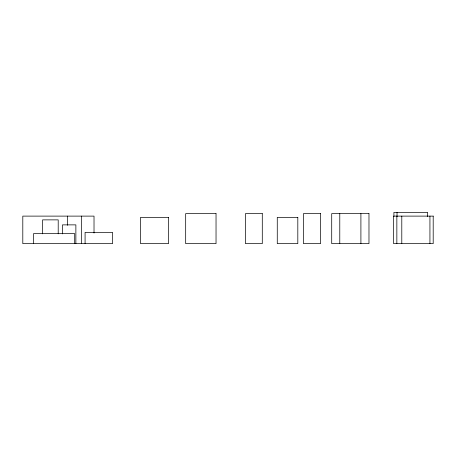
<?xml version="1.0" encoding="UTF-8"?>
<svg xmlns="http://www.w3.org/2000/svg" width="456" height="456" viewBox="0 0 456 456"><rect width="100%" height="100%" fill="white"/><g stroke="black" fill="none" stroke-linecap="round" stroke-linejoin="round"><path stroke-width="0.68" d="M429.934 216.115L429.934 243.635M427.62 216.628L427.62 212.365L393.91 212.365L393.91 216.628M401.793 216.115L401.793 243.635M397.033 212.365L397.033 216.628M396.851 216.115L396.851 243.635M360.907 213.613L360.907 243.635M339.783 213.613L339.783 243.635M94.021 233.05L94.021 216.115L22.8 216.115L22.8 243.635L112.569 243.635L112.569 232.378L85.084 232.378L85.084 243.635M81.39 216.115L81.39 243.635M75.873 243.635L75.873 224.871L62.483 224.871L62.483 233.905M74.698 243.635L74.698 233.632L33.522 233.632L33.522 243.635M67.448 216.115L67.448 225.292M58.208 233.848L58.208 219.872L42.607 219.872L42.607 233.848M433.2 216.115L433.2 243.635L393.585 243.635L393.585 216.115L433.2 216.115M216.036 213.613L185.677 213.613L185.677 243.635L216.036 243.635L216.036 213.613M262.291 213.613L245.459 213.613L245.459 243.635L262.291 243.635L262.291 213.613M320.579 213.613L303.451 213.613L303.451 243.635L320.579 243.635L320.579 213.613M368.978 213.613L331.712 213.613L331.712 243.635L368.978 243.635L368.978 213.613M168.56 217.369L140.534 217.369L140.534 243.635L168.56 243.635L168.56 217.369M297.814 217.369L277.271 217.369L277.271 243.635L297.814 243.635L297.814 217.369"/></g></svg>
